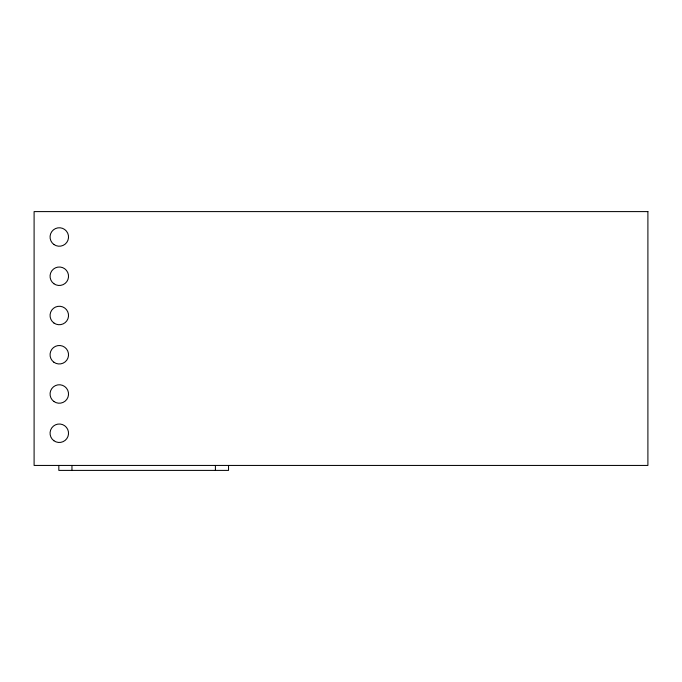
<?xml version="1.0" encoding="UTF-8"?>
<svg xmlns="http://www.w3.org/2000/svg" width="682" height="682" viewBox="0 0 682 682"><rect width="100%" height="100%" fill="white"/><g stroke="black" fill="none" stroke-linecap="round" stroke-linejoin="round"><path stroke-width="1.02" d="M228.538 465.439L228.538 470.401L58.831 470.401L58.831 465.439M215.41 465.439L215.41 470.401M71.96 465.439L71.96 470.401M647.9 211.599L34.1 211.599L34.1 465.439L647.9 465.439L647.9 211.599M53.904 440.743A9.241 9.241 0 0 0 68.49 434.161A9.241 9.241 0 0 0 55.498 424.818A9.241 9.241 0 0 0 53.904 440.743M53.904 401.493A9.241 9.241 0 0 0 68.49 394.912A9.241 9.241 0 0 0 55.498 385.569A9.241 9.241 0 0 0 53.904 401.493M53.904 362.244A9.241 9.241 0 0 0 68.49 355.663A9.241 9.241 0 0 0 55.498 346.32A9.241 9.241 0 0 0 53.904 362.244M53.904 322.995A9.241 9.241 0 0 0 68.49 316.414A9.241 9.241 0 0 0 55.498 307.07A9.241 9.241 0 0 0 53.904 322.995M53.904 283.746A9.241 9.241 0 0 0 68.49 277.165A9.241 9.241 0 0 0 55.498 267.821A9.241 9.241 0 0 0 53.904 283.746M53.904 244.497A9.241 9.241 0 0 0 68.49 237.916A9.241 9.241 0 0 0 55.498 228.572A9.241 9.241 0 0 0 53.904 244.497"/></g></svg>
